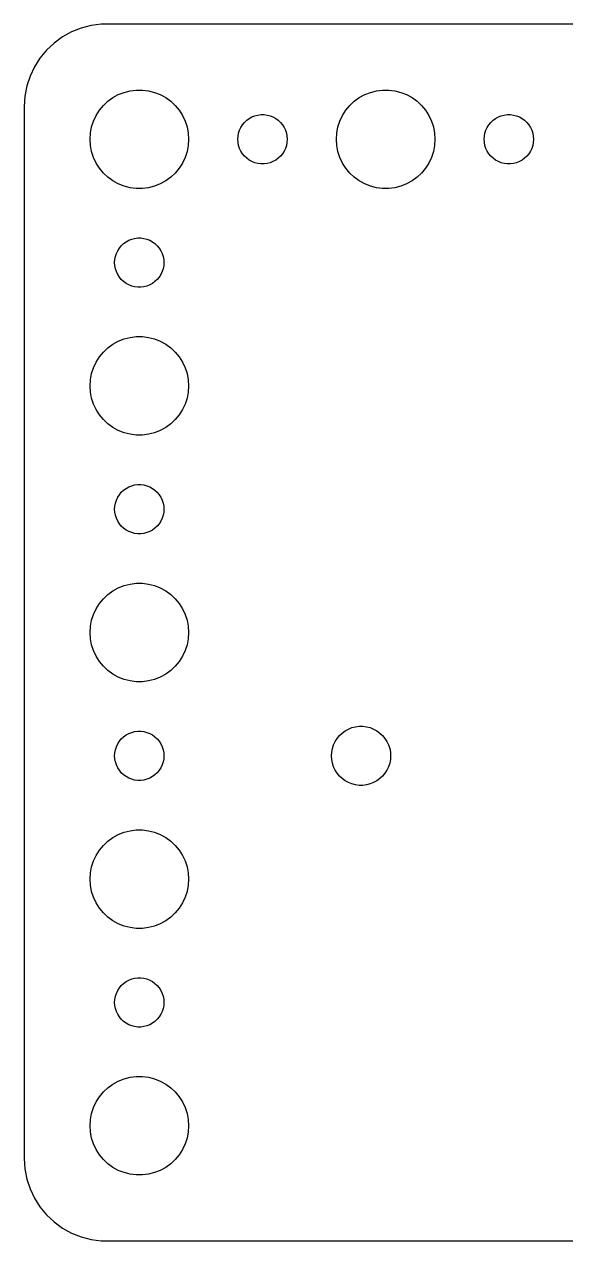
# Model space of a CAD drawing. Header units: metres. Extents: x -37 to 37, y -29.5 to 44.5.
# Drawn here: x -37 to -4, y -29.5 to 44.5 of the extents above; entities that cross this region are included whole.
import ezdxf

# ---------------------------------------------------------------- set-up
doc = ezdxf.new("R2010")
doc.units = ezdxf.units.M

msp = doc.modelspace()

# ---------------------------------------------------------------- linework, layer by layer
for p, q in [((-32.9369, 44.4114), (-33.5451, 44.2553)), ((-32.3139, 44.4901), (-32.9369, 44.4114)), ((32.3139, 44.4901), (-32.3139, 44.4901)), ((-34.6791, 43.7216), (-35.1871, 43.3526)), ((-34.1289, 44.0241), (-34.6791, 43.7216)), ((-33.5451, 44.2553), (-34.1289, 44.0241)), ((-35.6448, 42.9227), (-36.0451, 42.4389)), ((-35.1871, 43.3526), (-35.6448, 42.9227)), ((-36.0451, 42.4389), (-36.3815, 41.9088)), ((-36.3815, 41.9088), (-36.6489, 41.3406)), ((-36.8429, 40.7434), (-36.9606, 40.1267)), ((-36.6489, 41.3406), (-36.8429, 40.7434)), ((-36.9606, 40.1267), (-37, 39.5)), ((-31.9123, 39.8115), (-31.6075, 40.033)), ((-31.6075, 40.033), (-31.2773, 40.2145)), ((-31.2773, 40.2145), (-30.927, 40.3532)), ((-30.927, 40.3532), (-30.5621, 40.4469)), ((-30.5621, 40.4469), (-30.1884, 40.4941)), ((-30.1884, 40.4941), (-29.8116, 40.4941)), ((-29.8116, 40.4941), (-29.4379, 40.4469)), ((-29.4379, 40.4469), (-29.0729, 40.3532)), ((-29.0729, 40.3532), (-28.7227, 40.2145)), ((-28.7227, 40.2145), (-28.3925, 40.033)), ((-28.3925, 40.033), (-28.0877, 39.8115)), ((-16.9123, 39.8115), (-16.6075, 40.033)), ((-16.6075, 40.033), (-16.2773, 40.2145)), ((-16.2773, 40.2145), (-15.927, 40.3532)), ((-15.927, 40.3532), (-15.5621, 40.4469)), ((-15.5621, 40.4469), (-15.1884, 40.4941)), ((-15.1884, 40.4941), (-14.8116, 40.4941)), ((-14.8116, 40.4941), (-14.4379, 40.4469)), ((-14.4379, 40.4469), (-14.0729, 40.3532)), ((-14.0729, 40.3532), (-13.7227, 40.2145)), ((-13.7227, 40.2145), (-13.3925, 40.033)), ((-13.3925, 40.033), (-13.0877, 39.8115)), ((-37, 39.5), (-37, -24.5)), ((-32.6289, 38.9453), (-32.427, 39.2634)), ((-32.427, 39.2634), (-32.1869, 39.5536)), ((-32.1869, 39.5536), (-31.9123, 39.8115)), ((-28.0877, 39.8115), (-27.8131, 39.5536)), ((-27.8131, 39.5536), (-27.5729, 39.2634)), ((-27.5729, 39.2634), (-27.3711, 38.9453)), ((-17.6289, 38.9453), (-17.427, 39.2634)), ((-17.427, 39.2634), (-17.1869, 39.5536)), ((-17.1869, 39.5536), (-16.9123, 39.8115)), ((-13.0877, 39.8115), (-12.8131, 39.5536)), ((-12.8131, 39.5536), (-12.5729, 39.2634)), ((-12.5729, 39.2634), (-12.3711, 38.9453)), ((-32.9057, 38.2461), (-32.7893, 38.6044)), ((-32.7893, 38.6044), (-32.6289, 38.9453)), ((-27.3711, 38.9453), (-27.2107, 38.6044)), ((-27.2107, 38.6044), (-27.0942, 38.2461)), ((-23.7135, 38.3817), (-23.5934, 38.5268)), ((-23.5934, 38.5268), (-23.4561, 38.6558)), ((-23.4561, 38.6558), (-23.3037, 38.7665)), ((-23.3037, 38.7665), (-23.1387, 38.8572)), ((-23.1387, 38.8572), (-22.9635, 38.9266)), ((-22.9635, 38.9266), (-22.7811, 38.9734)), ((-22.7811, 38.9734), (-22.5942, 38.997)), ((-22.5942, 38.997), (-22.4058, 38.997)), ((-22.4058, 38.997), (-22.2189, 38.9734)), ((-22.2189, 38.9734), (-22.0365, 38.9266)), ((-22.0365, 38.9266), (-21.8613, 38.8572)), ((-21.8613, 38.8572), (-21.6963, 38.7665)), ((-21.6963, 38.7665), (-21.5439, 38.6558)), ((-21.5439, 38.6558), (-21.4065, 38.5268)), ((-21.4065, 38.5268), (-21.2865, 38.3817)), ((-17.9057, 38.2461), (-17.7893, 38.6044)), ((-17.7893, 38.6044), (-17.6289, 38.9453)), ((-12.3711, 38.9453), (-12.2107, 38.6044)), ((-12.2107, 38.6044), (-12.0942, 38.2461)), ((-8.71352, 38.3817), (-8.59344, 38.5268)), ((-8.59344, 38.5268), (-8.45613, 38.6558)), ((-8.45613, 38.6558), (-8.30373, 38.7665)), ((-8.30373, 38.7665), (-8.13866, 38.8572)), ((-8.13866, 38.8572), (-7.96352, 38.9266)), ((-7.96352, 38.9266), (-7.78107, 38.9734)), ((-7.78107, 38.9734), (-7.59418, 38.997)), ((-7.59418, 38.997), (-7.40581, 38.997)), ((-7.40581, 38.997), (-7.21892, 38.9734)), ((-7.21892, 38.9734), (-7.03647, 38.9266)), ((-7.03647, 38.9266), (-6.86133, 38.8572)), ((-6.86133, 38.8572), (-6.69626, 38.7665)), ((-6.69626, 38.7665), (-6.54385, 38.6558)), ((-6.54385, 38.6558), (-6.40654, 38.5268)), ((-6.40654, 38.5268), (-6.28647, 38.3817)), ((-33, 37.5), (-32.9763, 37.876)), ((-32.9763, 37.876), (-32.9057, 38.2461)), ((-27.0942, 38.2461), (-27.0237, 37.876)), ((-27.0237, 37.876), (-27, 37.5)), ((-23.9882, 37.688), (-23.9529, 37.873)), ((-23.9529, 37.873), (-23.8947, 38.0522)), ((-23.8947, 38.0522), (-23.8145, 38.2226)), ((-23.8145, 38.2226), (-23.7135, 38.3817)), ((-21.2865, 38.3817), (-21.1855, 38.2226)), ((-21.1855, 38.2226), (-21.1053, 38.0522)), ((-21.1053, 38.0522), (-21.0471, 37.873)), ((-21.0471, 37.873), (-21.0118, 37.688)), ((-18, 37.5), (-17.9763, 37.876)), ((-17.9763, 37.876), (-17.9057, 38.2461)), ((-12.0942, 38.2461), (-12.0237, 37.876)), ((-12.0237, 37.876), (-12, 37.5)), ((-8.98816, 37.688), (-8.95287, 37.873)), ((-8.95287, 37.873), (-8.89465, 38.0522)), ((-8.89465, 38.0522), (-8.81445, 38.2226)), ((-8.81445, 38.2226), (-8.71352, 38.3817)), ((-6.28647, 38.3817), (-6.18553, 38.2226)), ((-6.18553, 38.2226), (-6.10533, 38.0522)), ((-6.10533, 38.0522), (-6.04712, 37.873)), ((-6.04712, 37.873), (-6.01183, 37.688)), ((-32.9763, 37.124), (-33, 37.5)), ((-32.9057, 36.7539), (-32.9763, 37.124)), ((-27.0237, 37.124), (-27.0942, 36.7539)), ((-27, 37.5), (-27.0237, 37.124)), ((-24, 37.5), (-23.9882, 37.688)), ((-23.9882, 37.312), (-24, 37.5)), ((-23.9529, 37.127), (-23.9882, 37.312)), ((-23.8947, 36.9478), (-23.9529, 37.127)), ((-21.0471, 37.127), (-21.1053, 36.9478)), ((-21.0118, 37.312), (-21.0471, 37.127)), ((-21.0118, 37.688), (-21, 37.5)), ((-21, 37.5), (-21.0118, 37.312)), ((-17.9763, 37.124), (-18, 37.5)), ((-17.9057, 36.7539), (-17.9763, 37.124)), ((-12.0237, 37.124), (-12.0942, 36.7539)), ((-12, 37.5), (-12.0237, 37.124)), ((-9, 37.5), (-8.98816, 37.688)), ((-8.98816, 37.312), (-9, 37.5)), ((-8.95287, 37.127), (-8.98816, 37.312)), ((-8.89465, 36.9478), (-8.95287, 37.127)), ((-6.04712, 37.127), (-6.10533, 36.9478)), ((-6.01183, 37.312), (-6.04712, 37.127)), ((-6.01183, 37.688), (-6, 37.5)), ((-6, 37.5), (-6.01183, 37.312)), ((-32.7893, 36.3956), (-32.9057, 36.7539)), ((-32.6289, 36.0547), (-32.7893, 36.3956)), ((-27.2107, 36.3956), (-27.3711, 36.0547)), ((-27.0942, 36.7539), (-27.2107, 36.3956)), ((-23.8145, 36.7774), (-23.8947, 36.9478)), ((-23.7135, 36.6183), (-23.8145, 36.7774)), ((-23.5934, 36.4732), (-23.7135, 36.6183)), ((-23.4561, 36.3442), (-23.5934, 36.4732)), ((-23.3037, 36.2335), (-23.4561, 36.3442)), ((-21.5439, 36.3442), (-21.6963, 36.2335)), ((-21.4065, 36.4732), (-21.5439, 36.3442)), ((-21.2865, 36.6183), (-21.4065, 36.4732)), ((-21.1855, 36.7774), (-21.2865, 36.6183)), ((-21.1053, 36.9478), (-21.1855, 36.7774)), ((-17.7893, 36.3956), (-17.9057, 36.7539)), ((-17.6289, 36.0547), (-17.7893, 36.3956)), ((-12.2107, 36.3956), (-12.3711, 36.0547)), ((-12.0942, 36.7539), (-12.2107, 36.3956)), ((-8.81445, 36.7774), (-8.89465, 36.9478)), ((-8.71352, 36.6183), (-8.81445, 36.7774)), ((-8.59344, 36.4732), (-8.71352, 36.6183)), ((-8.45613, 36.3442), (-8.59344, 36.4732)), ((-8.30373, 36.2335), (-8.45613, 36.3442)), ((-6.54385, 36.3442), (-6.69626, 36.2335)), ((-6.40654, 36.4732), (-6.54385, 36.3442)), ((-6.28647, 36.6183), (-6.40654, 36.4732)), ((-6.18553, 36.7774), (-6.28647, 36.6183)), ((-6.10533, 36.9478), (-6.18553, 36.7774)), ((-32.427, 35.7366), (-32.6289, 36.0547)), ((-32.1869, 35.4464), (-32.427, 35.7366)), ((-27.5729, 35.7366), (-27.8131, 35.4464)), ((-27.3711, 36.0547), (-27.5729, 35.7366)), ((-23.1387, 36.1428), (-23.3037, 36.2335)), ((-22.9635, 36.0734), (-23.1387, 36.1428)), ((-22.7811, 36.0266), (-22.9635, 36.0734)), ((-22.5942, 36.003), (-22.7811, 36.0266)), ((-22.4058, 36.003), (-22.5942, 36.003)), ((-22.2189, 36.0266), (-22.4058, 36.003)), ((-22.0365, 36.0734), (-22.2189, 36.0266)), ((-21.8613, 36.1428), (-22.0365, 36.0734)), ((-21.6963, 36.2335), (-21.8613, 36.1428)), ((-17.427, 35.7366), (-17.6289, 36.0547)), ((-17.1869, 35.4464), (-17.427, 35.7366)), ((-12.5729, 35.7366), (-12.8131, 35.4464)), ((-12.3711, 36.0547), (-12.5729, 35.7366)), ((-8.13866, 36.1428), (-8.30373, 36.2335)), ((-7.96352, 36.0734), (-8.13866, 36.1428)), ((-7.78107, 36.0266), (-7.96352, 36.0734)), ((-7.59418, 36.003), (-7.78107, 36.0266)), ((-7.40581, 36.003), (-7.59418, 36.003)), ((-7.21892, 36.0266), (-7.40581, 36.003)), ((-7.03647, 36.0734), (-7.21892, 36.0266)), ((-6.86133, 36.1428), (-7.03647, 36.0734)), ((-6.69626, 36.2335), (-6.86133, 36.1428)), ((-31.9123, 35.1885), (-32.1869, 35.4464)), ((-31.6075, 34.967), (-31.9123, 35.1885)), ((-31.2773, 34.7855), (-31.6075, 34.967)), ((-30.927, 34.6468), (-31.2773, 34.7855)), ((-28.7227, 34.7855), (-29.0729, 34.6468)), ((-28.3925, 34.967), (-28.7227, 34.7855)), ((-28.0877, 35.1885), (-28.3925, 34.967)), ((-27.8131, 35.4464), (-28.0877, 35.1885)), ((-16.9123, 35.1885), (-17.1869, 35.4464)), ((-16.6075, 34.967), (-16.9123, 35.1885)), ((-16.2773, 34.7855), (-16.6075, 34.967)), ((-15.927, 34.6468), (-16.2773, 34.7855)), ((-13.7227, 34.7855), (-14.0729, 34.6468)), ((-13.3925, 34.967), (-13.7227, 34.7855)), ((-13.0877, 35.1885), (-13.3925, 34.967)), ((-12.8131, 35.4464), (-13.0877, 35.1885)), ((-30.5621, 34.5531), (-30.927, 34.6468)), ((-30.1884, 34.5059), (-30.5621, 34.5531)), ((-29.8116, 34.5059), (-30.1884, 34.5059)), ((-29.4379, 34.5531), (-29.8116, 34.5059)), ((-29.0729, 34.6468), (-29.4379, 34.5531)), ((-15.5621, 34.5531), (-15.927, 34.6468)), ((-15.1884, 34.5059), (-15.5621, 34.5531)), ((-14.8116, 34.5059), (-15.1884, 34.5059)), ((-14.4379, 34.5531), (-14.8116, 34.5059)), ((-14.0729, 34.6468), (-14.4379, 34.5531)), ((-31.0934, 31.0268), (-30.9561, 31.1558)), ((-30.9561, 31.1558), (-30.8037, 31.2665)), ((-30.8037, 31.2665), (-30.6387, 31.3572)), ((-30.6387, 31.3572), (-30.4635, 31.4266)), ((-30.4635, 31.4266), (-30.2811, 31.4734)), ((-30.2811, 31.4734), (-30.0942, 31.497)), ((-30.0942, 31.497), (-29.9058, 31.497)), ((-29.9058, 31.497), (-29.7189, 31.4734)), ((-29.7189, 31.4734), (-29.5365, 31.4266)), ((-29.5365, 31.4266), (-29.3613, 31.3572)), ((-29.3613, 31.3572), (-29.1963, 31.2665)), ((-29.1963, 31.2665), (-29.0439, 31.1558)), ((-29.0439, 31.1558), (-28.9065, 31.0268)), ((-31.4882, 30.188), (-31.4529, 30.373)), ((-31.4529, 30.373), (-31.3947, 30.5522)), ((-31.3947, 30.5522), (-31.3145, 30.7226)), ((-31.3145, 30.7226), (-31.2135, 30.8817)), ((-31.2135, 30.8817), (-31.0934, 31.0268)), ((-28.9065, 31.0268), (-28.7865, 30.8817)), ((-28.7865, 30.8817), (-28.6855, 30.7226)), ((-28.6855, 30.7226), (-28.6053, 30.5522)), ((-28.6053, 30.5522), (-28.5471, 30.373)), ((-28.5471, 30.373), (-28.5118, 30.188)), ((-31.5, 30), (-31.4882, 30.188)), ((-31.4882, 29.812), (-31.5, 30)), ((-31.4529, 29.627), (-31.4882, 29.812)), ((-31.3947, 29.4478), (-31.4529, 29.627)), ((-28.5471, 29.627), (-28.6053, 29.4478)), ((-28.5118, 29.812), (-28.5471, 29.627)), ((-28.5118, 30.188), (-28.5, 30)), ((-28.5, 30), (-28.5118, 29.812)), ((-31.3145, 29.2774), (-31.3947, 29.4478)), ((-31.2135, 29.1183), (-31.3145, 29.2774)), ((-31.0934, 28.9732), (-31.2135, 29.1183)), ((-30.9561, 28.8442), (-31.0934, 28.9732)), ((-28.9065, 28.9732), (-29.0439, 28.8442)), ((-28.7865, 29.1183), (-28.9065, 28.9732)), ((-28.6855, 29.2774), (-28.7865, 29.1183)), ((-28.6053, 29.4478), (-28.6855, 29.2774)), ((-30.8037, 28.7335), (-30.9561, 28.8442)), ((-30.6387, 28.6427), (-30.8037, 28.7335)), ((-30.4635, 28.5734), (-30.6387, 28.6427)), ((-30.2811, 28.5266), (-30.4635, 28.5734)), ((-30.0942, 28.503), (-30.2811, 28.5266)), ((-29.9058, 28.503), (-30.0942, 28.503)), ((-29.7189, 28.5266), (-29.9058, 28.503)), ((-29.5365, 28.5734), (-29.7189, 28.5266)), ((-29.3613, 28.6427), (-29.5365, 28.5734)), ((-29.1963, 28.7335), (-29.3613, 28.6427)), ((-29.0439, 28.8442), (-29.1963, 28.7335)), ((-31.6075, 25.033), (-31.2773, 25.2145)), ((-31.2773, 25.2145), (-30.927, 25.3532)), ((-30.927, 25.3532), (-30.5621, 25.4469)), ((-30.5621, 25.4469), (-30.1884, 25.4941)), ((-30.1884, 25.4941), (-29.8116, 25.4941)), ((-29.8116, 25.4941), (-29.4379, 25.4469)), ((-29.4379, 25.4469), (-29.0729, 25.3532)), ((-29.0729, 25.3532), (-28.7227, 25.2145)), ((-28.7227, 25.2145), (-28.3925, 25.033)), ((-32.427, 24.2634), (-32.1869, 24.5536)), ((-32.1869, 24.5536), (-31.9123, 24.8115)), ((-31.9123, 24.8115), (-31.6075, 25.033)), ((-28.3925, 25.033), (-28.0877, 24.8115)), ((-28.0877, 24.8115), (-27.8131, 24.5536)), ((-27.8131, 24.5536), (-27.5729, 24.2634)), ((-32.7893, 23.6044), (-32.6289, 23.9453)), ((-32.6289, 23.9453), (-32.427, 24.2634)), ((-27.5729, 24.2634), (-27.3711, 23.9453)), ((-27.3711, 23.9453), (-27.2107, 23.6044)), ((-32.9763, 22.876), (-32.9057, 23.2461)), ((-32.9057, 23.2461), (-32.7893, 23.6044)), ((-27.2107, 23.6044), (-27.0942, 23.2461)), ((-27.0942, 23.2461), (-27.0237, 22.876)), ((-33, 22.5), (-32.9763, 22.876)), ((-32.9763, 22.124), (-33, 22.5)), ((-27.0237, 22.876), (-27, 22.5)), ((-27, 22.5), (-27.0237, 22.124)), ((-32.9057, 21.7539), (-32.9763, 22.124)), ((-32.7893, 21.3956), (-32.9057, 21.7539)), ((-27.0942, 21.7539), (-27.2107, 21.3956)), ((-27.0237, 22.124), (-27.0942, 21.7539)), ((-32.6289, 21.0547), (-32.7893, 21.3956)), ((-32.427, 20.7366), (-32.6289, 21.0547)), ((-32.1869, 20.4464), (-32.427, 20.7366)), ((-27.5729, 20.7366), (-27.8131, 20.4464)), ((-27.3711, 21.0547), (-27.5729, 20.7366)), ((-27.2107, 21.3956), (-27.3711, 21.0547)), ((-31.9123, 20.1884), (-32.1869, 20.4464)), ((-31.6075, 19.967), (-31.9123, 20.1884)), ((-28.0877, 20.1884), (-28.3925, 19.967)), ((-27.8131, 20.4464), (-28.0877, 20.1884)), ((-31.2773, 19.7855), (-31.6075, 19.967)), ((-30.927, 19.6468), (-31.2773, 19.7855)), ((-30.5621, 19.5531), (-30.927, 19.6468)), ((-30.1884, 19.5059), (-30.5621, 19.5531)), ((-29.8116, 19.5059), (-30.1884, 19.5059)), ((-29.4379, 19.5531), (-29.8116, 19.5059)), ((-29.0729, 19.6468), (-29.4379, 19.5531)), ((-28.7227, 19.7855), (-29.0729, 19.6468)), ((-28.3925, 19.967), (-28.7227, 19.7855)), ((-30.8037, 16.2665), (-30.6387, 16.3572)), ((-30.6387, 16.3572), (-30.4635, 16.4266)), ((-30.4635, 16.4266), (-30.2811, 16.4734)), ((-30.2811, 16.4734), (-30.0942, 16.497)), ((-30.0942, 16.497), (-29.9058, 16.497)), ((-29.9058, 16.497), (-29.7189, 16.4734)), ((-29.7189, 16.4734), (-29.5365, 16.4266)), ((-29.5365, 16.4266), (-29.3613, 16.3572)), ((-29.3613, 16.3572), (-29.1963, 16.2665)), ((-31.4529, 15.373), (-31.3947, 15.5522)), ((-31.3947, 15.5522), (-31.3145, 15.7226)), ((-31.3145, 15.7226), (-31.2135, 15.8817)), ((-31.2135, 15.8817), (-31.0934, 16.0268)), ((-31.0934, 16.0268), (-30.9561, 16.1558)), ((-30.9561, 16.1558), (-30.8037, 16.2665)), ((-29.1963, 16.2665), (-29.0439, 16.1558)), ((-29.0439, 16.1558), (-28.9065, 16.0268)), ((-28.9065, 16.0268), (-28.7865, 15.8817)), ((-28.7865, 15.8817), (-28.6855, 15.7226)), ((-28.6855, 15.7226), (-28.6053, 15.5522)), ((-28.6053, 15.5522), (-28.5471, 15.373)), ((-31.5, 15), (-31.4882, 15.188)), ((-31.4882, 14.812), (-31.5, 15)), ((-31.4882, 15.188), (-31.4529, 15.373)), ((-31.4529, 14.627), (-31.4882, 14.812)), ((-28.5471, 15.373), (-28.5118, 15.188)), ((-28.5118, 14.812), (-28.5471, 14.627)), ((-28.5118, 15.188), (-28.5, 15)), ((-28.5, 15), (-28.5118, 14.812)), ((-31.3947, 14.4478), (-31.4529, 14.627)), ((-31.3145, 14.2774), (-31.3947, 14.4478)), ((-31.2135, 14.1183), (-31.3145, 14.2774)), ((-31.0934, 13.9732), (-31.2135, 14.1183)), ((-28.7865, 14.1183), (-28.9065, 13.9732)), ((-28.6855, 14.2774), (-28.7865, 14.1183)), ((-28.6053, 14.4478), (-28.6855, 14.2774)), ((-28.5471, 14.627), (-28.6053, 14.4478)), ((-30.9561, 13.8442), (-31.0934, 13.9732)), ((-30.8037, 13.7335), (-30.9561, 13.8442)), ((-30.6387, 13.6427), (-30.8037, 13.7335)), ((-30.4635, 13.5734), (-30.6387, 13.6427)), ((-30.2811, 13.5266), (-30.4635, 13.5734)), ((-30.0942, 13.5029), (-30.2811, 13.5266)), ((-29.9058, 13.5029), (-30.0942, 13.5029)), ((-29.7189, 13.5266), (-29.9058, 13.5029)), ((-29.5365, 13.5734), (-29.7189, 13.5266)), ((-29.3613, 13.6427), (-29.5365, 13.5734)), ((-29.1963, 13.7335), (-29.3613, 13.6427)), ((-29.0439, 13.8442), (-29.1963, 13.7335)), ((-28.9065, 13.9732), (-29.0439, 13.8442)), ((-30.927, 10.3532), (-30.5621, 10.4469)), ((-30.5621, 10.4469), (-30.1884, 10.4941)), ((-30.1884, 10.4941), (-29.8116, 10.4941)), ((-29.8116, 10.4941), (-29.4379, 10.4469)), ((-29.4379, 10.4469), (-29.0729, 10.3532)), ((-32.1869, 9.55363), (-31.9123, 9.81154)), ((-31.9123, 9.81154), (-31.6075, 10.033)), ((-31.6075, 10.033), (-31.2773, 10.2145)), ((-31.2773, 10.2145), (-30.927, 10.3532)), ((-29.0729, 10.3532), (-28.7227, 10.2145)), ((-28.7227, 10.2145), (-28.3925, 10.033)), ((-28.3925, 10.033), (-28.0877, 9.81154)), ((-28.0877, 9.81154), (-27.8131, 9.55363)), ((-32.7893, 8.60437), (-32.6289, 8.94525)), ((-32.6289, 8.94525), (-32.427, 9.26335)), ((-32.427, 9.26335), (-32.1869, 9.55363)), ((-27.8131, 9.55363), (-27.5729, 9.26335)), ((-27.5729, 9.26335), (-27.3711, 8.94525)), ((-27.3711, 8.94525), (-27.2107, 8.60437)), ((-32.9763, 7.87599), (-32.9057, 8.24606)), ((-32.9057, 8.24606), (-32.7893, 8.60437)), ((-27.2107, 8.60437), (-27.0942, 8.24606)), ((-27.0942, 8.24606), (-27.0237, 7.87599)), ((-33, 7.5), (-32.9763, 7.87599)), ((-32.9763, 7.12399), (-33, 7.5)), ((-27.0237, 7.87599), (-27, 7.5)), ((-27, 7.5), (-27.0237, 7.12399)), ((-32.9057, 6.75392), (-32.9763, 7.12399)), ((-32.7893, 6.39561), (-32.9057, 6.75392)), ((-27.0942, 6.75392), (-27.2107, 6.39561)), ((-27.0237, 7.12399), (-27.0942, 6.75392)), ((-32.6289, 6.05473), (-32.7893, 6.39561)), ((-32.427, 5.73663), (-32.6289, 6.05473)), ((-27.3711, 6.05473), (-27.5729, 5.73663)), ((-27.2107, 6.39561), (-27.3711, 6.05473)), ((-32.1869, 5.44635), (-32.427, 5.73663)), ((-31.9123, 5.18845), (-32.1869, 5.44635)), ((-31.6075, 4.96701), (-31.9123, 5.18845)), ((-28.0877, 5.18845), (-28.3925, 4.96701)), ((-27.8131, 5.44635), (-28.0877, 5.18845)), ((-27.5729, 5.73663), (-27.8131, 5.44635)), ((-31.2773, 4.78551), (-31.6075, 4.96701)), ((-30.927, 4.64682), (-31.2773, 4.78551)), ((-30.5621, 4.55313), (-30.927, 4.64682)), ((-30.1884, 4.50591), (-30.5621, 4.55313)), ((-29.8116, 4.50591), (-30.1884, 4.50591)), ((-29.4379, 4.55313), (-29.8116, 4.50591)), ((-29.0729, 4.64682), (-29.4379, 4.55313)), ((-28.7227, 4.78551), (-29.0729, 4.64682)), ((-28.3925, 4.96701), (-28.7227, 4.78551)), ((-30.2811, 1.47342), (-30.0942, 1.49704)), ((-30.0942, 1.49704), (-29.9058, 1.49704)), ((-29.9058, 1.49704), (-29.7189, 1.47342)), ((-17.6474, 1.38692), (-17.4645, 1.51978)), ((-17.4645, 1.51978), (-17.2664, 1.62868)), ((-17.2664, 1.62868), (-17.0562, 1.7119)), ((-17.0562, 1.7119), (-16.8373, 1.76811)), ((-16.8373, 1.76811), (-16.613, 1.79645)), ((-16.613, 1.79645), (-16.387, 1.79645)), ((-16.387, 1.79645), (-16.1627, 1.76811)), ((-16.1627, 1.76811), (-15.9438, 1.7119)), ((-15.9438, 1.7119), (-15.7336, 1.62868)), ((-15.7336, 1.62868), (-15.5355, 1.51978)), ((-15.5355, 1.51978), (-15.3526, 1.38692)), ((-31.3145, 0.722626), (-31.2135, 0.881668)), ((-31.2135, 0.881668), (-31.0934, 1.02681)), ((-31.0934, 1.02681), (-30.9561, 1.15576)), ((-30.9561, 1.15576), (-30.8037, 1.26648)), ((-30.8037, 1.26648), (-30.6387, 1.35724)), ((-30.6387, 1.35724), (-30.4635, 1.42657)), ((-30.4635, 1.42657), (-30.2811, 1.47342)), ((-29.7189, 1.47342), (-29.5365, 1.42657)), ((-29.5365, 1.42657), (-29.3613, 1.35724)), ((-29.3613, 1.35724), (-29.1963, 1.26648)), ((-29.1963, 1.26648), (-29.0439, 1.15576)), ((-29.0439, 1.15576), (-28.9065, 1.02681)), ((-28.9065, 1.02681), (-28.7865, 0.881668)), ((-28.7865, 0.881668), (-28.6855, 0.722626)), ((-18.1736, 0.662613), (-18.0773, 0.867142)), ((-18.0773, 0.867142), (-17.9562, 1.058)), ((-17.9562, 1.058), (-17.8121, 1.23218)), ((-17.8121, 1.23218), (-17.6474, 1.38692)), ((-15.3526, 1.38692), (-15.1879, 1.23218)), ((-15.1879, 1.23218), (-15.0438, 1.058)), ((-15.0438, 1.058), (-14.9226, 0.867142)), ((-14.9226, 0.867142), (-14.8264, 0.662613)), ((-31.5, 0), (-31.4882, 0.187988)), ((-31.4882, -0.187988), (-31.5, 0)), ((-31.4882, 0.187988), (-31.4529, 0.373032)), ((-31.4529, 0.373032), (-31.3947, 0.552185)), ((-31.3947, 0.552185), (-31.3145, 0.722626)), ((-28.6855, 0.722626), (-28.6053, 0.552185)), ((-28.6053, 0.552185), (-28.5471, 0.373032)), ((-28.5471, 0.373032), (-28.5118, 0.187988)), ((-28.5118, 0.187988), (-28.5, 0)), ((-28.5, 0), (-28.5118, -0.187988)), ((-18.3, 0), (-18.2858, 0.225586)), ((-18.2858, -0.225586), (-18.3, 0)), ((-18.2858, 0.225586), (-18.2434, 0.447632)), ((-18.2434, 0.447632), (-18.1736, 0.662613)), ((-14.8264, 0.662613), (-14.7565, 0.447632)), ((-14.7565, 0.447632), (-14.7142, 0.225586)), ((-14.7142, 0.225586), (-14.7, 0)), ((-14.7, 0), (-14.7142, -0.225586)), ((-31.4529, -0.373032), (-31.4882, -0.187988)), ((-31.3947, -0.552185), (-31.4529, -0.373032)), ((-31.3145, -0.722626), (-31.3947, -0.552185)), ((-31.2135, -0.881668), (-31.3145, -0.722626)), ((-28.6855, -0.722626), (-28.7865, -0.881668)), ((-28.6053, -0.552185), (-28.6855, -0.722626)), ((-28.5471, -0.373032), (-28.6053, -0.552185)), ((-28.5118, -0.187988), (-28.5471, -0.373032)), ((-18.2434, -0.447632), (-18.2858, -0.225586)), ((-18.1736, -0.662613), (-18.2434, -0.447632)), ((-18.0773, -0.867142), (-18.1736, -0.662613)), ((-14.8264, -0.662613), (-14.9226, -0.867142)), ((-14.7565, -0.447632), (-14.8264, -0.662613)), ((-14.7142, -0.225586), (-14.7565, -0.447632)), ((-31.0934, -1.02681), (-31.2135, -0.881668)), ((-30.9561, -1.15576), (-31.0934, -1.02681)), ((-30.8037, -1.26648), (-30.9561, -1.15576)), ((-30.6387, -1.35724), (-30.8037, -1.26648)), ((-30.4635, -1.42657), (-30.6387, -1.35724)), ((-30.2811, -1.47342), (-30.4635, -1.42657)), ((-30.0942, -1.49704), (-30.2811, -1.47342)), ((-29.7189, -1.47342), (-29.9058, -1.49704)), ((-29.5365, -1.42657), (-29.7189, -1.47342)), ((-29.3613, -1.35724), (-29.5365, -1.42657)), ((-29.1963, -1.26648), (-29.3613, -1.35724)), ((-29.0439, -1.15576), (-29.1963, -1.26648)), ((-28.9065, -1.02681), (-29.0439, -1.15576)), ((-28.7865, -0.881668), (-28.9065, -1.02681)), ((-17.9562, -1.058), (-18.0773, -0.867142)), ((-17.8121, -1.23218), (-17.9562, -1.058)), ((-17.6474, -1.38692), (-17.8121, -1.23218)), ((-17.4645, -1.51978), (-17.6474, -1.38692)), ((-15.3526, -1.38692), (-15.5355, -1.51978)), ((-15.1879, -1.23218), (-15.3526, -1.38692)), ((-15.0438, -1.058), (-15.1879, -1.23218)), ((-14.9226, -0.867142), (-15.0438, -1.058)), ((-29.9058, -1.49704), (-30.0942, -1.49704)), ((-17.2664, -1.62868), (-17.4645, -1.51978)), ((-17.0562, -1.7119), (-17.2664, -1.62868)), ((-16.8373, -1.76811), (-17.0562, -1.7119)), ((-16.613, -1.79645), (-16.8373, -1.76811)), ((-16.387, -1.79645), (-16.613, -1.79645)), ((-16.1627, -1.76811), (-16.387, -1.79645)), ((-15.9438, -1.7119), (-16.1627, -1.76811)), ((-15.7336, -1.62868), (-15.9438, -1.7119)), ((-15.5355, -1.51978), (-15.7336, -1.62868)), ((-31.9123, -5.18845), (-31.6075, -4.96701)), ((-31.6075, -4.96701), (-31.2773, -4.78551)), ((-31.2773, -4.78551), (-30.927, -4.64682)), ((-30.927, -4.64682), (-30.5621, -4.55313)), ((-30.5621, -4.55313), (-30.1884, -4.50591)), ((-30.1884, -4.50591), (-29.8116, -4.50591)), ((-29.8116, -4.50591), (-29.4379, -4.55313)), ((-29.4379, -4.55313), (-29.0729, -4.64682)), ((-29.0729, -4.64682), (-28.7227, -4.78551)), ((-28.7227, -4.78551), (-28.3925, -4.96701)), ((-28.3925, -4.96701), (-28.0877, -5.18845)), ((-32.6289, -6.05473), (-32.427, -5.73663)), ((-32.427, -5.73663), (-32.1869, -5.44635)), ((-32.1869, -5.44635), (-31.9123, -5.18845)), ((-28.0877, -5.18845), (-27.8131, -5.44635)), ((-27.8131, -5.44635), (-27.5729, -5.73663)), ((-27.5729, -5.73663), (-27.3711, -6.05473)), ((-32.9057, -6.75392), (-32.7893, -6.39561)), ((-32.7893, -6.39561), (-32.6289, -6.05473)), ((-27.3711, -6.05473), (-27.2107, -6.39561)), ((-27.2107, -6.39561), (-27.0942, -6.75392)), ((-33, -7.5), (-32.9763, -7.12399)), ((-32.9763, -7.12399), (-32.9057, -6.75392)), ((-27.0942, -6.75392), (-27.0237, -7.12399)), ((-27.0237, -7.12399), (-27, -7.5)), ((-32.9763, -7.87599), (-33, -7.5)), ((-32.9057, -8.24606), (-32.9763, -7.87599)), ((-27.0237, -7.87599), (-27.0942, -8.24606)), ((-27, -7.5), (-27.0237, -7.87599)), ((-32.7893, -8.60437), (-32.9057, -8.24606)), ((-32.6289, -8.94525), (-32.7893, -8.60437)), ((-27.2107, -8.60437), (-27.3711, -8.94525)), ((-27.0942, -8.24606), (-27.2107, -8.60437)), ((-32.427, -9.26335), (-32.6289, -8.94525)), ((-32.1869, -9.55363), (-32.427, -9.26335)), ((-31.9123, -9.81154), (-32.1869, -9.55363)), ((-27.8131, -9.55363), (-28.0877, -9.81154)), ((-27.5729, -9.26335), (-27.8131, -9.55363)), ((-27.3711, -8.94525), (-27.5729, -9.26335)), ((-31.6075, -10.033), (-31.9123, -9.81154)), ((-31.2773, -10.2145), (-31.6075, -10.033)), ((-30.927, -10.3532), (-31.2773, -10.2145)), ((-30.5621, -10.4469), (-30.927, -10.3532)), ((-29.0729, -10.3532), (-29.4379, -10.4469)), ((-28.7227, -10.2145), (-29.0729, -10.3532)), ((-28.3925, -10.033), (-28.7227, -10.2145)), ((-28.0877, -9.81154), (-28.3925, -10.033)), ((-30.1884, -10.4941), (-30.5621, -10.4469)), ((-29.8116, -10.4941), (-30.1884, -10.4941)), ((-29.4379, -10.4469), (-29.8116, -10.4941)), ((-31.2135, -14.1183), (-31.0934, -13.9732)), ((-31.0934, -13.9732), (-30.9561, -13.8442)), ((-30.9561, -13.8442), (-30.8037, -13.7335)), ((-30.8037, -13.7335), (-30.6387, -13.6427)), ((-30.6387, -13.6427), (-30.4635, -13.5734)), ((-30.4635, -13.5734), (-30.2811, -13.5266)), ((-30.2811, -13.5266), (-30.0942, -13.5029)), ((-30.0942, -13.5029), (-29.9058, -13.5029)), ((-29.9058, -13.5029), (-29.7189, -13.5266)), ((-29.7189, -13.5266), (-29.5365, -13.5734)), ((-29.5365, -13.5734), (-29.3613, -13.6427)), ((-29.3613, -13.6427), (-29.1963, -13.7335)), ((-29.1963, -13.7335), (-29.0439, -13.8442)), ((-29.0439, -13.8442), (-28.9065, -13.9732)), ((-28.9065, -13.9732), (-28.7865, -14.1183)), ((-31.4882, -14.812), (-31.4529, -14.627)), ((-31.4529, -14.627), (-31.3947, -14.4478)), ((-31.3947, -14.4478), (-31.3145, -14.2774)), ((-31.3145, -14.2774), (-31.2135, -14.1183)), ((-28.7865, -14.1183), (-28.6855, -14.2774)), ((-28.6855, -14.2774), (-28.6053, -14.4478)), ((-28.6053, -14.4478), (-28.5471, -14.627)), ((-28.5471, -14.627), (-28.5118, -14.812)), ((-31.5, -15), (-31.4882, -14.812)), ((-31.4882, -15.188), (-31.5, -15)), ((-31.4529, -15.373), (-31.4882, -15.188)), ((-31.3947, -15.5522), (-31.4529, -15.373)), ((-28.5471, -15.373), (-28.6053, -15.5522)), ((-28.5118, -15.188), (-28.5471, -15.373)), ((-28.5118, -14.812), (-28.5, -15)), ((-28.5, -15), (-28.5118, -15.188)), ((-31.3145, -15.7226), (-31.3947, -15.5522)), ((-31.2135, -15.8817), (-31.3145, -15.7226)), ((-31.0934, -16.0268), (-31.2135, -15.8817)), ((-30.9561, -16.1558), (-31.0934, -16.0268)), ((-30.8037, -16.2665), (-30.9561, -16.1558)), ((-30.6387, -16.3572), (-30.8037, -16.2665)), ((-29.1963, -16.2665), (-29.3613, -16.3572)), ((-29.0439, -16.1558), (-29.1963, -16.2665)), ((-28.9065, -16.0268), (-29.0439, -16.1558)), ((-28.7865, -15.8817), (-28.9065, -16.0268)), ((-28.6855, -15.7226), (-28.7865, -15.8817)), ((-28.6053, -15.5522), (-28.6855, -15.7226)), ((-30.4635, -16.4266), (-30.6387, -16.3572)), ((-30.2811, -16.4734), (-30.4635, -16.4266)), ((-30.0942, -16.497), (-30.2811, -16.4734)), ((-29.9058, -16.497), (-30.0942, -16.497)), ((-29.7189, -16.4734), (-29.9058, -16.497)), ((-29.5365, -16.4266), (-29.7189, -16.4734)), ((-29.3613, -16.3572), (-29.5365, -16.4266)), ((-31.9123, -20.1884), (-31.6075, -19.967)), ((-31.6075, -19.967), (-31.2773, -19.7855)), ((-31.2773, -19.7855), (-30.927, -19.6468)), ((-30.927, -19.6468), (-30.5621, -19.5531)), ((-30.5621, -19.5531), (-30.1884, -19.5059)), ((-30.1884, -19.5059), (-29.8116, -19.5059)), ((-29.8116, -19.5059), (-29.4379, -19.5531)), ((-29.4379, -19.5531), (-29.0729, -19.6468)), ((-29.0729, -19.6468), (-28.7227, -19.7855)), ((-28.7227, -19.7855), (-28.3925, -19.967)), ((-28.3925, -19.967), (-28.0877, -20.1884)), ((-32.427, -20.7366), (-32.1869, -20.4464)), ((-32.1869, -20.4464), (-31.9123, -20.1884)), ((-28.0877, -20.1884), (-27.8131, -20.4464)), ((-27.8131, -20.4464), (-27.5729, -20.7366)), ((-32.9057, -21.7539), (-32.7893, -21.3956)), ((-32.7893, -21.3956), (-32.6289, -21.0547)), ((-32.6289, -21.0547), (-32.427, -20.7366)), ((-27.5729, -20.7366), (-27.3711, -21.0547)), ((-27.3711, -21.0547), (-27.2107, -21.3956)), ((-27.2107, -21.3956), (-27.0942, -21.7539)), ((-33, -22.5), (-32.9763, -22.124)), ((-32.9763, -22.124), (-32.9057, -21.7539)), ((-27.0942, -21.7539), (-27.0237, -22.124)), ((-27.0237, -22.124), (-27, -22.5)), ((-32.9763, -22.876), (-33, -22.5)), ((-32.9057, -23.2461), (-32.9763, -22.876)), ((-27.0237, -22.876), (-27.0942, -23.2461)), ((-27, -22.5), (-27.0237, -22.876)), ((-32.7893, -23.6044), (-32.9057, -23.2461)), ((-32.6289, -23.9453), (-32.7893, -23.6044)), ((-27.2107, -23.6044), (-27.3711, -23.9453)), ((-27.0942, -23.2461), (-27.2107, -23.6044)), ((-32.427, -24.2634), (-32.6289, -23.9453)), ((-32.1869, -24.5536), (-32.427, -24.2634)), ((-27.5729, -24.2634), (-27.8131, -24.5536)), ((-27.3711, -23.9453), (-27.5729, -24.2634)), ((-37, -24.5), (-36.9606, -25.1267)), ((-36.9606, -25.1267), (-36.8429, -25.7434)), ((-31.9123, -24.8115), (-32.1869, -24.5536)), ((-31.6075, -25.033), (-31.9123, -24.8115)), ((-31.2773, -25.2145), (-31.6075, -25.033)), ((-28.3925, -25.033), (-28.7227, -25.2145)), ((-28.0877, -24.8115), (-28.3925, -25.033)), ((-27.8131, -24.5536), (-28.0877, -24.8115)), ((-36.8429, -25.7434), (-36.6489, -26.3406)), ((-30.927, -25.3532), (-31.2773, -25.2145)), ((-30.5621, -25.4469), (-30.927, -25.3532)), ((-30.1884, -25.4941), (-30.5621, -25.4469)), ((-29.8116, -25.4941), (-30.1884, -25.4941)), ((-29.4379, -25.4469), (-29.8116, -25.4941)), ((-29.0729, -25.3532), (-29.4379, -25.4469)), ((-28.7227, -25.2145), (-29.0729, -25.3532)), ((-36.6489, -26.3406), (-36.3815, -26.9088)), ((-36.3815, -26.9088), (-36.0451, -27.4389)), ((-36.0451, -27.4389), (-35.6448, -27.9227)), ((-35.6448, -27.9227), (-35.1871, -28.3526)), ((-35.1871, -28.3526), (-34.6791, -28.7216)), ((-34.6791, -28.7216), (-34.1289, -29.0241)), ((-34.1289, -29.0241), (-33.5451, -29.2553)), ((-33.5451, -29.2553), (-32.9369, -29.4114)), ((-32.9369, -29.4114), (-32.3139, -29.4901)), ((-32.3139, -29.4901), (32.3139, -29.4901))]:
    msp.add_line(p, q)

doc.saveas('drawing.dxf')
